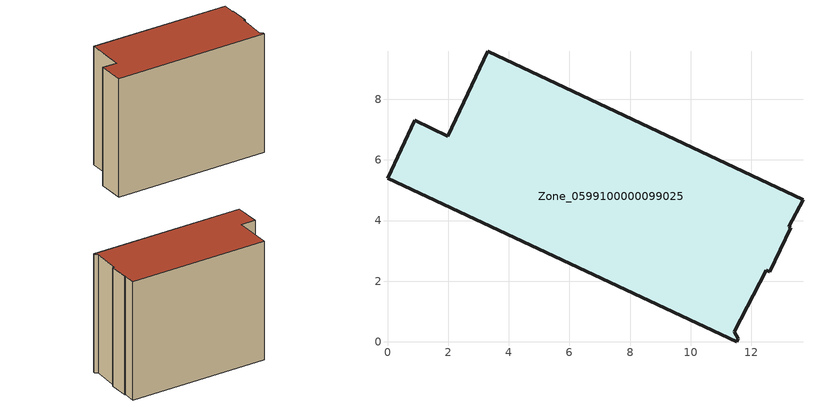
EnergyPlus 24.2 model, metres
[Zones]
Zone_0599100000099025
 floor ground (C_G): 11.52,0 0,5.39 0.9,7.3 1.98,6.78 3.31,9.58 13.7,4.68 13.23,3.79 13.29,3.76 12.61,2.31 12.49,2.36 11.44,0.33 11.56,0.1 z2.32
 wall outside (C_F): 1.98,6.78 0.9,7.3 0,5.39 11.52,0 11.56,0.1 11.44,0.33 12.49,2.36 12.61,2.31 13.29,3.76 13.23,3.79 13.7,4.68 3.31,9.58 1.98,6.78 z2.32:12.11
 roof outside (C_R): 11.44,0.33 12.49,2.36 12.61,2.31 13.29,3.76 13.23,3.79 13.7,4.68 3.31,9.58 1.98,6.78 0.9,7.3 0,5.39 11.52,0 11.56,0.1 z12.11
[BUILDING]
Pand.0599100000099025: North Axis=0; Terrain=City; Loads Convergence Tolerance Value=0.04; Temperature Convergence Tolerance Value=0.4; Solar Distribution=FullExterior; Maximum Number of Warmup Days=25; Minimum Number of Warmup Days=1
[Site:Location]
Rotterdam.The.Hague.AP_ZH_NLD Design_Conditions: Latitude=51.96; Longitude=4.45; Time Zone=1; Elevation=-4.5
[SITE:GROUNDTEMPERATURE:BUILDINGSURFACE]
18, 18, 18, 18, 18, 18, 18, 18, 18, 18, 18, 18
[MATERIAL] Thermal Absorptance=0.9; Solar Absorptance=0.7; Visible Absorptance=0.7
Name | Roughness | Thickness | Conductivity | Density | Specific Heat
G.TI.1946 | MediumSmooth | 0.15 | 1 | 540 | 1210
F.TI.1946 | Rough | 0.3 | 0.857143 | 1920 | 840
R.TI.1946 | MediumRough | 0.2 | 0.1 | 1500 | 1000
[CONSTRUCTION]
C_G: G.TI.1946
C_F: F.TI.1946
C_R: R.TI.1946
[ZONE]
Zone_0599100000099025: Type=1; Multiplier=1; Ceiling Height=Autocalculate; Volume=Autocalculate; Floor Area=autocalculate; Part of Total Floor Area=Yes
[ZONEINFILTRATION:DESIGNFLOWRATE]
Infil_Zone_0599100000099025: Zone or ZoneList or Space or SpaceList=Zone_0599100000099025; Schedule=AlwaysOn; Design Flow Rate Calculation Method=Flow/Area; Flow Rate per Floor Area=0.003; Constant Term Coefficient=1; Temperature Term Coefficient=0; Velocity Term Coefficient=0; Velocity Squared Term Coefficient=0
[HVACTEMPLATE:ZONE:IDEALLOADSAIRSYSTEM]
Zone_0599100000099025: Maximum Heating Supply Air Temperature=50; Minimum Cooling Supply Air Temperature=13; Maximum Heating Supply Air Humidity Ratio=0.0156; Minimum Cooling Supply Air Humidity Ratio=0.0077; Heating Limit=NoLimit; Cooling Limit=NoLimit; Dehumidification Control Type=ConstantSensibleHeatRatio; Cooling Sensible Heat Ratio=0.7; Dehumidification Setpoint=60; Humidification Control Type=None; Humidification Setpoint=30; Outdoor Air Method=None; Outdoor Air Flow Rate per Person=0.00944; Outdoor Air Flow Rate per Zone Floor Area=0; Outdoor Air Flow Rate per Zone=0; Demand Controlled Ventilation Type=None; Outdoor Air Economizer Type=NoEconomizer; Heat Recovery Type=None; Sensible Heat Recovery Effectiveness=0.7; Latent Heat Recovery Effectiveness=0.65
[ZONECONTROL:THERMOSTAT]
ThermostatControl_Zone_0599100000099025: Zone or ZoneList=Zone_0599100000099025; Control Type Schedule=DualSetpointControlType; Control 1=Thermostat_Zone_0599100000099025; Temperature Difference Between Cutout And Setpoint=0
[THERMOSTATSETPOINT:DUALSETPOINT]
Thermostat_Zone_0599100000099025: Heating Setpoint Temperature Schedule=HeatingSetpoint_Zone_0599100000099025; Cooling Setpoint Temperature Schedule=CoolingSetpoint_Zone_0599100000099025
[SCHEDULE:COMPACT]
HeatingSetpoint_Zone_0599100000099025: Through: 12/31, For: AllDays, Until: 24:00, 21
CoolingSetpoint_Zone_0599100000099025: Through: 12/31, For: AllDays, Until: 24:00, 24
DualSetpointControlType: Through: 12/31, For: AllDays, Until: 24:00, 4
AlwaysOn: Through: 12/31, For: AllDays, Until: 24:00, 1
